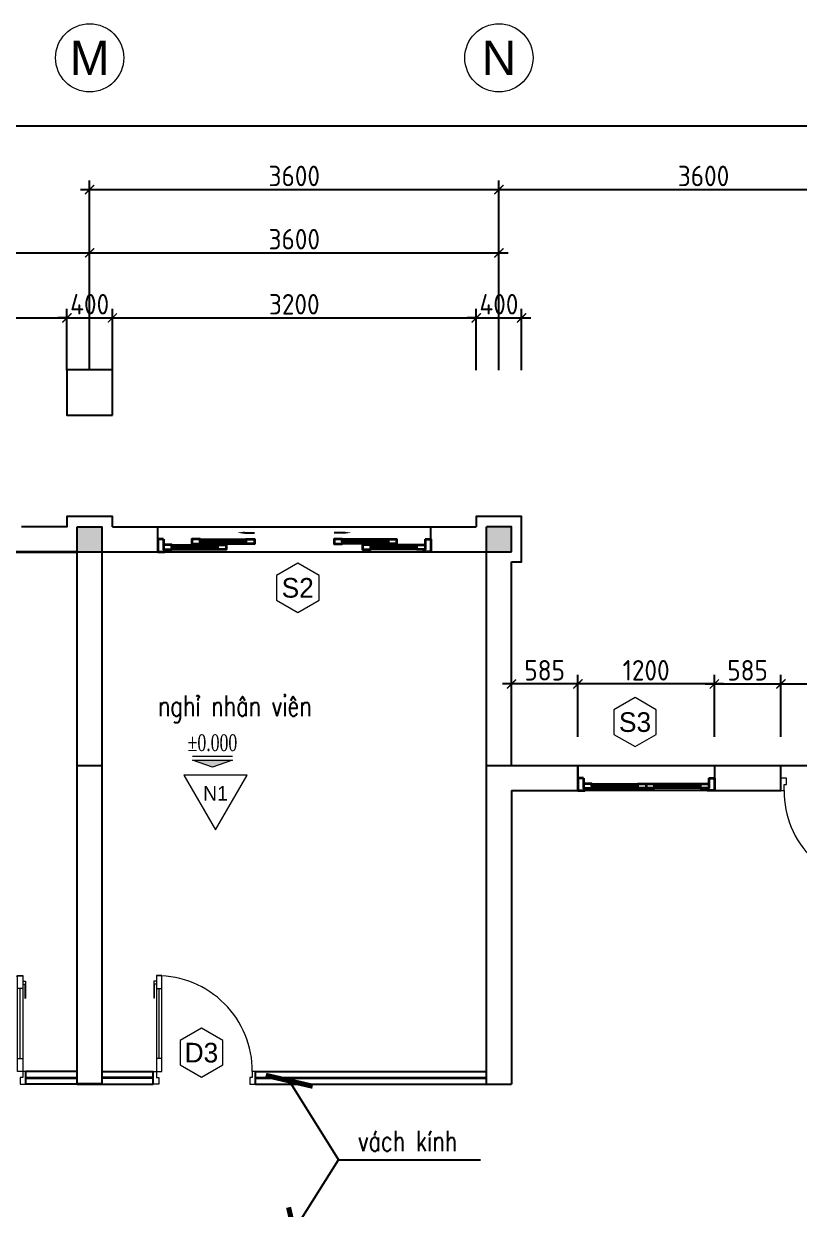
# Model space of a CAD drawing. Header units: millimetres. Extents: x 370 to 37395, y 1571 to 23130.
# Drawn here: x 22235 to 29057, y 12708 to 23130 of the extents above; entities that cross this region are included whole.
import ezdxf
from ezdxf.enums import TextEntityAlignment as Align

# ---------------------------------------------------------------- set-up
doc = ezdxf.new("R2010")
doc.units = ezdxf.units.MM
for name, color, linetype in [('Dim', 144, 'Continuous'), ('HATCH', 8, 'Continuous'), ('MURC', 7, 'Continuous'), ('TEXT', 11, 'Continuous'), ('THAY', 9, 'Continuous'), ('tuong', 11, 'Continuous')]:
    doc.layers.add(name, color=color, linetype=linetype)
for name, color, linetype, lineweight in [('N-CUA', 254, 'Continuous', 18), ('NETMANH', 43, 'Continuous', 15), ('NEW', 11, 'Continuous', 35), ('ZONES', 7, 'Continuous', 18)]:
    doc.layers.add(name, color=color, linetype=linetype, lineweight=lineweight)
doc.styles.add('ARIALH', font='VnArialH.TTF')
doc.styles.add('AVANTH', font='VnAvantH.TTF')
doc.styles.add('ISOCP', font='isocp.shx')
doc.styles.add('VNS', font='vntimeh.shx', dxfattribs={"width": 0.7})
doc.styles.add('VNSIMLI', font='vnsimli.shx', dxfattribs={"width": 0.75})
doc.dimstyles.new('1-100', dxfattribs={"dimtxt": 180, "dimasz": 80, "dimexe": 80, "dimexo": 0, "dimgap": 30, "dimtad": 1, "dimdec": 0, "dimzin": 0, "dimdsep": 46, "dimtxsty": 'ISOCP', "dimblk1": 'ARCHTICK', "dimblk2": 'ARCHTICK', "dimsah": 1, "dimcen": 0.09, "dimdle": 80, "dimclrd": 8, "dimclre": 256, "dimclrt": 11, "dimadec": 0, "dimazin": 0, "dimtfac": 1, "dimtdec": 0, "dimtix": 1, "dimtmove": 2, "dimatfit": 3, "dimldrblk": 'ARCHTICK', "dimfxl": 80, "dimtolj": 1, "dimtzin": 0, "dimlwd": -1, "dimarcsym": 0})
doc.dimstyles.new('100x2nn', dxfattribs={"dimscale": 2, "dimtxt": 180, "dimasz": 80, "dimexe": 80, "dimexo": 0, "dimgap": 30, "dimtad": 1, "dimdec": 0, "dimzin": 0, "dimdsep": 46, "dimtxsty": 'ISOCP', "dimblk1": 'ARCHTICK', "dimblk2": 'ARCHTICK', "dimsah": 1, "dimcen": 0.09, "dimdle": 80, "dimclrd": 8, "dimclre": 8, "dimclrt": 7, "dimadec": 0, "dimazin": 0, "dimtfac": 1, "dimtdec": 0, "dimtmove": 2, "dimatfit": 3, "dimldrblk": 'ARCHTICK', "dimfxl": 80, "dimtolj": 1, "dimtzin": 0, "dimarcsym": 0})

# ---------------------------------------------------------------- blocks, each defined once
blk = doc.blocks.new('c900')
blk.add_line((51, 224), (51, 839))
for points in [[(29, 839), (74, 839), (74, 953), (29, 953), (29, 839)], [(29, 903), (4, 903), (4, 755)], [(29, 878), (9, 878), (9, 755), (4, 755)], [(29, 854), (29, 209)], [(74, 224), (74, 869)], [(74, 224), (29, 224), (29, 110), (74, 110), (74, 224)]]:
    blk.add_lwpolyline(points)
for points in [[(0, 0), (0, 110), (29, 110), (29, 57), (50, 57), (50, 0)], [(900, 0), (900, 110), (871, 110), (871, 57), (850, 57), (850, 0)]]:
    blk.add_lwpolyline(points, close=True)
at = {"layer": 'NETMANH'}
blk.add_arc((33, 114), 838, 359.6929, 90.3071, dxfattribs=at)
blk = doc.blocks.new('_ArchTick')
at = {"color": 0, "linetype": 'ByBlock', "const_width": 0.15}
blk.add_lwpolyline([(-0.5, -0.5), (0.5, 0.5)], dxfattribs=at)
blk = doc.blocks.new('*D643')
at = {"layer": 'Defpoints', "color": 0, "transparency": 16777216}
for p in [(22615, 20544), (19415, 20085), (22615, 20085)]:
    blk.add_point(p, dxfattribs=at)
at = {"layer": 'Dim', "color": 8, "transparency": 16777216}
blk.add_line((19335, 20544), (22695, 20544), dxfattribs=at)
at = {"layer": 'Dim', "lineweight": -2, "transparency": 16777216}
for p, q in [((19415, 20085), (19415, 20624)), ((22615, 20085), (22615, 20624))]:
    blk.add_line(p, q, dxfattribs=at)
at = {"layer": 'Dim', "color": 8, "transparency": 16777216, "xscale": 80, "yscale": 80, "zscale": 80, "rotation": 180}
blk.add_blockref('_ArchTick', (19415, 20544), dxfattribs=at)
at = {"layer": 'Dim', "color": 8, "transparency": 16777216, "xscale": 80, "yscale": 80, "zscale": 80}
blk.add_blockref('_ArchTick', (22615, 20544), dxfattribs=at)
at = {"layer": 'Dim', "color": 11, "transparency": 16777216, "insert": (21015, 20664), "char_height": 180, "attachment_point": 5, "style": 'ISOCP'}
blk.add_mtext('\\A1;3200', dxfattribs=at)
blk = doc.blocks.new('*D644')
at = {"layer": 'Defpoints', "color": 0, "transparency": 16777216}
for p in [(23015, 20544), (22615, 20085), (23015, 20085)]:
    blk.add_point(p, dxfattribs=at)
at = {"layer": 'Dim', "color": 8, "transparency": 16777216}
for p, q in [((22615, 20544), (22535, 20544)), ((22615, 20544), (23015, 20544)), ((23015, 20544), (23095, 20544))]:
    blk.add_line(p, q, dxfattribs=at)
at = {"layer": 'Dim', "lineweight": -2, "transparency": 16777216}
for p, q in [((22615, 20085), (22615, 20624)), ((23015, 20085), (23015, 20624))]:
    blk.add_line(p, q, dxfattribs=at)
at = {"layer": 'Dim', "color": 8, "transparency": 16777216, "xscale": 80, "yscale": 80, "zscale": 80}
blk.add_blockref('_ArchTick', (22615, 20544), dxfattribs=at)
at = {"layer": 'Dim', "color": 8, "transparency": 16777216, "xscale": 80, "yscale": 80, "zscale": 80, "rotation": 180}
blk.add_blockref('_ArchTick', (23015, 20544), dxfattribs=at)
at = {"layer": 'Dim', "color": 11, "transparency": 16777216, "insert": (22815, 20664), "char_height": 180, "attachment_point": 5, "style": 'ISOCP'}
blk.add_mtext('\\A1;400', dxfattribs=at)
blk = doc.blocks.new('*D602')
at = {"layer": 'Defpoints', "color": 0, "transparency": 16777216}
for p in [(26215, 20544), (23015, 20085), (26215, 20085)]:
    blk.add_point(p, dxfattribs=at)
at = {"layer": 'Dim', "color": 8, "transparency": 16777216}
blk.add_line((22935, 20544), (26295, 20544), dxfattribs=at)
at = {"layer": 'Dim', "lineweight": -2, "transparency": 16777216}
for p, q in [((23015, 20085), (23015, 20624)), ((26215, 20085), (26215, 20624))]:
    blk.add_line(p, q, dxfattribs=at)
at = {"layer": 'Dim', "color": 8, "transparency": 16777216, "xscale": 80, "yscale": 80, "zscale": 80, "rotation": 180}
blk.add_blockref('_ArchTick', (23015, 20544), dxfattribs=at)
at = {"layer": 'Dim', "color": 8, "transparency": 16777216, "xscale": 80, "yscale": 80, "zscale": 80}
blk.add_blockref('_ArchTick', (26215, 20544), dxfattribs=at)
at = {"layer": 'Dim', "color": 11, "transparency": 16777216, "insert": (24615, 20664), "char_height": 180, "attachment_point": 5, "style": 'ISOCP'}
blk.add_mtext('\\A1;3200', dxfattribs=at)
blk = doc.blocks.new('*D603')
at = {"layer": 'Defpoints', "color": 0, "transparency": 16777216}
for p in [(26615, 20544), (26215, 20085), (26615, 20085)]:
    blk.add_point(p, dxfattribs=at)
at = {"layer": 'Dim', "color": 8, "transparency": 16777216}
for p, q in [((26215, 20544), (26135, 20544)), ((26215, 20544), (26615, 20544)), ((26615, 20544), (26695, 20544))]:
    blk.add_line(p, q, dxfattribs=at)
at = {"layer": 'Dim', "lineweight": -2, "transparency": 16777216}
for p, q in [((26215, 20085), (26215, 20624)), ((26615, 20085), (26615, 20624))]:
    blk.add_line(p, q, dxfattribs=at)
at = {"layer": 'Dim', "color": 8, "transparency": 16777216, "xscale": 80, "yscale": 80, "zscale": 80}
blk.add_blockref('_ArchTick', (26215, 20544), dxfattribs=at)
at = {"layer": 'Dim', "color": 8, "transparency": 16777216, "xscale": 80, "yscale": 80, "zscale": 80, "rotation": 180}
blk.add_blockref('_ArchTick', (26615, 20544), dxfattribs=at)
at = {"layer": 'Dim', "color": 11, "transparency": 16777216, "insert": (26415, 20664), "char_height": 180, "attachment_point": 5, "style": 'ISOCP'}
blk.add_mtext('\\A1;400', dxfattribs=at)
blk = doc.blocks.new('*D608')
at = {"layer": 'Defpoints', "color": 0, "transparency": 16777216}
for p in [(22815, 21116), (19215, 20085), (22815, 20085)]:
    blk.add_point(p, dxfattribs=at)
at = {"layer": 'Dim', "lineweight": -2, "transparency": 16777216}
for p, q in [((19215, 20085), (19215, 21196)), ((22815, 20085), (22815, 21196))]:
    blk.add_line(p, q, dxfattribs=at)
at = {"layer": 'Dim', "color": 8, "transparency": 16777216}
blk.add_line((19135, 21116), (22895, 21116), dxfattribs=at)
at = {"layer": 'Dim', "color": 8, "transparency": 16777216, "xscale": 80, "yscale": 80, "zscale": 80, "rotation": 180}
blk.add_blockref('_ArchTick', (19215, 21116), dxfattribs=at)
at = {"layer": 'Dim', "color": 8, "transparency": 16777216, "xscale": 80, "yscale": 80, "zscale": 80}
blk.add_blockref('_ArchTick', (22815, 21116), dxfattribs=at)
at = {"layer": 'Dim', "color": 11, "transparency": 16777216, "insert": (21015, 21236), "char_height": 180, "attachment_point": 5, "style": 'ISOCP'}
blk.add_mtext('\\A1;3600', dxfattribs=at)
blk = doc.blocks.new('*D609')
at = {"layer": 'Defpoints', "color": 0, "transparency": 16777216}
for p in [(26415, 21116), (22815, 20085), (26415, 20085)]:
    blk.add_point(p, dxfattribs=at)
at = {"layer": 'Dim', "lineweight": -2, "transparency": 16777216}
for p, q in [((22815, 20085), (22815, 21196)), ((26415, 20085), (26415, 21196))]:
    blk.add_line(p, q, dxfattribs=at)
at = {"layer": 'Dim', "color": 8, "transparency": 16777216}
blk.add_line((22735, 21116), (26495, 21116), dxfattribs=at)
at = {"layer": 'Dim', "color": 8, "transparency": 16777216, "xscale": 80, "yscale": 80, "zscale": 80, "rotation": 180}
blk.add_blockref('_ArchTick', (22815, 21116), dxfattribs=at)
at = {"layer": 'Dim', "color": 8, "transparency": 16777216, "xscale": 80, "yscale": 80, "zscale": 80}
blk.add_blockref('_ArchTick', (26415, 21116), dxfattribs=at)
at = {"layer": 'Dim', "color": 11, "transparency": 16777216, "insert": (24615, 21236), "char_height": 180, "attachment_point": 5, "style": 'ISOCP'}
blk.add_mtext('\\A1;3600', dxfattribs=at)
blk = doc.blocks.new('*D588')
at = {"layer": 'Defpoints', "color": 0, "transparency": 16777216}
for p in [(26415, 21672), (22815, 20559), (26415, 20559)]:
    blk.add_point(p, dxfattribs=at)
at = {"layer": 'Dim', "lineweight": -2, "transparency": 16777216}
for p, q in [((22815, 20559), (22815, 21752)), ((26415, 20559), (26415, 21752))]:
    blk.add_line(p, q, dxfattribs=at)
at = {"layer": 'Dim', "color": 8, "transparency": 16777216}
blk.add_line((22735, 21672), (26495, 21672), dxfattribs=at)
at = {"layer": 'Dim', "color": 8, "transparency": 16777216, "xscale": 80, "yscale": 80, "zscale": 80, "rotation": 180}
blk.add_blockref('_ArchTick', (22815, 21672), dxfattribs=at)
at = {"layer": 'Dim', "color": 8, "transparency": 16777216, "xscale": 80, "yscale": 80, "zscale": 80}
blk.add_blockref('_ArchTick', (26415, 21672), dxfattribs=at)
at = {"layer": 'Dim', "color": 11, "transparency": 16777216, "insert": (24615, 21792), "char_height": 180, "attachment_point": 5, "style": 'ISOCP'}
blk.add_mtext('\\A1;3600', dxfattribs=at)
blk = doc.blocks.new('*D589')
at = {"layer": 'Defpoints', "color": 0, "transparency": 16777216}
for p in [(30015, 21672), (26415, 20559), (30015, 20559)]:
    blk.add_point(p, dxfattribs=at)
at = {"layer": 'Dim', "lineweight": -2, "transparency": 16777216}
for p, q in [((26415, 20559), (26415, 21752)), ((30015, 20559), (30015, 21752))]:
    blk.add_line(p, q, dxfattribs=at)
at = {"layer": 'Dim', "color": 8, "transparency": 16777216}
blk.add_line((26335, 21672), (30095, 21672), dxfattribs=at)
at = {"layer": 'Dim', "color": 8, "transparency": 16777216, "xscale": 80, "yscale": 80, "zscale": 80, "rotation": 180}
blk.add_blockref('_ArchTick', (26415, 21672), dxfattribs=at)
at = {"layer": 'Dim', "color": 8, "transparency": 16777216, "xscale": 80, "yscale": 80, "zscale": 80}
blk.add_blockref('_ArchTick', (30015, 21672), dxfattribs=at)
at = {"layer": 'Dim', "color": 11, "transparency": 16777216, "insert": (28215, 21792), "char_height": 180, "attachment_point": 5, "style": 'ISOCP'}
blk.add_mtext('\\A1;3600', dxfattribs=at)
blk = doc.blocks.new('AXIS')
at = {"layer": 'ZONES'}
blk.add_circle((0, 0), 300, dxfattribs=at)
at = {"layer": 'ZONES', "style": 'ARIALH'}
blk.add_attdef('TENTRUCDINHVI', text='', height=300, dxfattribs=at).set_placement((0, 0), align=Align.MIDDLE)
blk = doc.blocks.new('*D592')
at = {"layer": 'Defpoints', "color": 0, "transparency": 16777216}
for p in [(33615, 22232), (4815, 20559), (33615, 20559)]:
    blk.add_point(p, dxfattribs=at)
at = {"layer": 'Dim', "lineweight": -2, "transparency": 16777216}
for p, q in [((4815, 20559), (4815, 22312)), ((33615, 20559), (33615, 22312))]:
    blk.add_line(p, q, dxfattribs=at)
at = {"layer": 'Dim', "color": 8, "transparency": 16777216}
blk.add_line((4735, 22232), (33695, 22232), dxfattribs=at)
at = {"layer": 'Dim', "color": 8, "transparency": 16777216, "xscale": 80, "yscale": 80, "zscale": 80, "rotation": 180}
blk.add_blockref('_ArchTick', (4815, 22232), dxfattribs=at)
at = {"layer": 'Dim', "color": 8, "transparency": 16777216, "xscale": 80, "yscale": 80, "zscale": 80}
blk.add_blockref('_ArchTick', (33615, 22232), dxfattribs=at)
at = {"layer": 'Dim', "color": 11, "transparency": 16777216, "insert": (19215, 22352), "char_height": 180, "attachment_point": 5, "style": 'ISOCP'}
blk.add_mtext('\\A1;28800', dxfattribs=at)
blk = doc.blocks.new('CAODO')
blk.add_hatch(color=256).paths.add_polyline_path([(0, 0), (-225, 80), (225, 80)])
blk.add_line((-225, 124), (225, 124))
blk.add_lwpolyline([(0, 0), (-225, 80), (225, 80), (0, 0)])
at = {"layer": 'ZONES', "style": 'VNS', "width": 0.7}
blk.add_attdef('CAODO', text='', height=187, dxfattribs=at).set_placement((0, 274), align=Align.MIDDLE)
blk = doc.blocks.new('MAT')
blk.add_lwpolyline([(-11, 95), (508, 995), (-531, 995)], close=True)
at = {"layer": 'ZONES', "style": 'AVANTH'}
blk.add_attdef('DS', text='', height=240, dxfattribs=at).set_placement((-11, 695), align=Align.MIDDLE)
blk = doc.blocks.new('D-W')
blk.add_lwpolyline([(0, 0), (-260, -150), (-260, -450), (0, -600), (260, -450), (260, -150)], close=True)
at = {"layer": 'ZONES', "style": 'AVANTH'}
blk.add_attdef('DS', text='', height=240, dxfattribs=at).set_placement((0, -300), align=Align.MIDDLE)
blk = doc.blocks.new('*D570')
at = {"layer": 'Defpoints', "color": 0, "transparency": 16777216}
for p in [(27110, 17326), (27110, 16862), (28310, 16862)]:
    blk.add_point(p, dxfattribs=at)
at = {"layer": 'Dim', "color": 8, "transparency": 16777216}
blk.add_line((28390, 17326), (27030, 17326), dxfattribs=at)
at = {"layer": 'Dim', "lineweight": -2, "transparency": 16777216}
for p, q in [((27110, 16862), (27110, 17406)), ((28310, 16862), (28310, 17406))]:
    blk.add_line(p, q, dxfattribs=at)
at = {"layer": 'Dim', "color": 8, "transparency": 16777216, "xscale": 80, "yscale": 80, "zscale": 80, "rotation": 180}
blk.add_blockref('_ArchTick', (27110, 17326), dxfattribs=at)
at = {"layer": 'Dim', "color": 8, "transparency": 16777216, "xscale": 80, "yscale": 80, "zscale": 80}
blk.add_blockref('_ArchTick', (28310, 17326), dxfattribs=at)
at = {"layer": 'Dim', "color": 11, "transparency": 16777216, "insert": (27710, 17446), "char_height": 180, "attachment_point": 5, "style": 'ISOCP'}
blk.add_mtext('\\A1;1200', dxfattribs=at)
blk = doc.blocks.new('*D571')
at = {"layer": 'Defpoints', "color": 0, "transparency": 16777216}
for p in [(28895, 17326), (28310, 16862), (28895, 16862)]:
    blk.add_point(p, dxfattribs=at)
at = {"layer": 'Dim', "color": 8, "transparency": 16777216}
blk.add_line((28230, 17326), (28975, 17326), dxfattribs=at)
at = {"layer": 'Dim', "lineweight": -2, "transparency": 16777216}
for p, q in [((28310, 16862), (28310, 17406)), ((28895, 16862), (28895, 17406))]:
    blk.add_line(p, q, dxfattribs=at)
at = {"layer": 'Dim', "color": 8, "transparency": 16777216, "xscale": 80, "yscale": 80, "zscale": 80, "rotation": 180}
blk.add_blockref('_ArchTick', (28310, 17326), dxfattribs=at)
at = {"layer": 'Dim', "color": 8, "transparency": 16777216, "xscale": 80, "yscale": 80, "zscale": 80}
blk.add_blockref('_ArchTick', (28895, 17326), dxfattribs=at)
at = {"layer": 'Dim', "color": 11, "transparency": 16777216, "insert": (28602, 17446), "char_height": 180, "attachment_point": 5, "style": 'ISOCP'}
blk.add_mtext('\\A1;585', dxfattribs=at)
blk = doc.blocks.new('*D572')
at = {"layer": 'Defpoints', "color": 0, "transparency": 16777216}
for p in [(29795, 17326), (28895, 16862), (29795, 16862)]:
    blk.add_point(p, dxfattribs=at)
at = {"layer": 'Dim', "color": 8, "transparency": 16777216}
blk.add_line((28815, 17326), (29875, 17326), dxfattribs=at)
at = {"layer": 'Dim', "lineweight": -2, "transparency": 16777216}
for p, q in [((28895, 16862), (28895, 17406)), ((29795, 16862), (29795, 17406))]:
    blk.add_line(p, q, dxfattribs=at)
at = {"layer": 'Dim', "color": 8, "transparency": 16777216, "xscale": 80, "yscale": 80, "zscale": 80, "rotation": 180}
blk.add_blockref('_ArchTick', (28895, 17326), dxfattribs=at)
at = {"layer": 'Dim', "color": 8, "transparency": 16777216, "xscale": 80, "yscale": 80, "zscale": 80}
blk.add_blockref('_ArchTick', (29795, 17326), dxfattribs=at)
at = {"layer": 'Dim', "color": 11, "transparency": 16777216, "insert": (29345, 17446), "char_height": 180, "attachment_point": 5, "style": 'ISOCP'}
blk.add_mtext('\\A1;900', dxfattribs=at)
blk = doc.blocks.new('*D573')
at = {"layer": 'Defpoints', "color": 0, "transparency": 16777216}
for p in [(26525, 17326), (26525, 16862), (27110, 16862)]:
    blk.add_point(p, dxfattribs=at)
at = {"layer": 'Dim', "color": 8, "transparency": 16777216}
blk.add_line((27190, 17326), (26445, 17326), dxfattribs=at)
at = {"layer": 'Dim', "lineweight": -2, "transparency": 16777216}
for p, q in [((26525, 16862), (26525, 17406)), ((27110, 16862), (27110, 17406))]:
    blk.add_line(p, q, dxfattribs=at)
at = {"layer": 'Dim', "color": 8, "transparency": 16777216, "xscale": 80, "yscale": 80, "zscale": 80, "rotation": 180}
blk.add_blockref('_ArchTick', (26525, 17326), dxfattribs=at)
at = {"layer": 'Dim', "color": 8, "transparency": 16777216, "xscale": 80, "yscale": 80, "zscale": 80}
blk.add_blockref('_ArchTick', (27110, 17326), dxfattribs=at)
at = {"layer": 'Dim', "color": 11, "transparency": 16777216, "insert": (26817, 17446), "char_height": 180, "attachment_point": 5, "style": 'ISOCP'}
blk.add_mtext('\\A1;585', dxfattribs=at)

msp = doc.modelspace()

# ---------------------------------------------------------------- hatches: boundary and pattern name
at = {"layer": 'HATCH'}
for points in [[(22924.9, 18488.6), (22704.9, 18488.6), (22704.9, 18708.6), (22924.9, 18708.6)], [(26524.9, 18708.6), (26304.9, 18708.6), (26304.9, 18488.6), (26524.9, 18488.6)]]:
    msp.add_hatch(color=256, dxfattribs=at).paths.add_polyline_path(points)

# ---------------------------------------------------------------- linework, layer by layer
at = {"layer": 'HATCH', "linetype": 'Continuous'}
for p, q in [((23414.9, 18708.6), (25814.9, 18708.6)), ((23474.9, 18488.6), (25754.9, 18488.6)), ((28894.9, 16608.6), (29794.9, 16608.6))]:
    msp.add_line(p, q, dxfattribs=at)
at = {"layer": 'MURC'}
for p, q in [((24179.5, 18655.6), (24264.8, 18655.6)), ((25050.2, 18655.6), (24964.9, 18655.6))]:
    msp.add_line(p, q, dxfattribs=at)
for points in [[(24192.9, 18575.6), (23786.9, 18575.6), (23786.9, 18581.6), (24192.9, 18581.6)], [(25036.9, 18575.6), (25442.9, 18575.6), (25442.9, 18581.6), (25036.9, 18581.6)], [(23942.9, 18525.6), (23536.9, 18525.6), (23536.9, 18531.6), (23942.9, 18531.6)], [(25286.9, 18525.6), (25692.9, 18525.6), (25692.9, 18531.6), (25286.9, 18531.6)], [(27637.9, 16425.6), (27231.9, 16425.6), (27231.9, 16431.6), (27637.9, 16431.6)], [(27781.9, 16425.6), (28187.9, 16425.6), (28187.9, 16431.6), (27781.9, 16431.6)]]:
    msp.add_lwpolyline(points, close=True, dxfattribs=at)
at = {"layer": 'NEW'}
for p, q in [((22254.9, 13863.6), (22704.9, 13863.6)), ((23374.9, 13863.6), (22924.9, 13863.6)), ((24274.9, 13863.6), (26304.9, 13863.6)), ((22924.9, 13808.6), (22704.9, 13808.6))]:
    msp.add_line(p, q, dxfattribs=at)
for points in [[(23464.9, 18598.6), (23414.9, 18598.6), (23414.9, 18488.6), (23474.9, 18488.6), (23474.9, 18508.6)], [(23464.9, 18598.6), (23464.9, 18508.6), (23528.9, 18508.6), (23528.9, 18510.6), (23530.9, 18510.6), (23530.9, 18508.6), (23536.9, 18508.6), (23536.9, 18510.6), (23542.9, 18516.6), (23544.9, 18516.6), (23544.9, 18525.6), (23536.9, 18525.6), (23536.9, 18548.6), (23530.9, 18548.6), (23530.9, 18546.6), (23528.9, 18546.6), (23528.9, 18548.6), (23464.9, 18548.6)], [(25764.9, 18598.6), (25764.9, 18508.6), (25700.9, 18508.6), (25700.9, 18510.6), (25698.9, 18510.6), (25698.9, 18508.6), (25692.9, 18508.6), (25692.9, 18510.6), (25686.9, 18516.6), (25684.9, 18516.6), (25684.9, 18525.6), (25692.9, 18525.6), (25692.9, 18548.6), (25698.9, 18548.6), (25698.9, 18546.6), (25700.9, 18546.6), (25700.9, 18548.6), (25764.9, 18548.6)], [(25764.9, 18598.6), (25814.9, 18598.6), (25814.9, 18488.6), (25754.9, 18488.6), (25754.9, 18508.6)], [(22154.9, 18508.6), (22154.9, 18488.6), (22704.9, 18488.6)], [(27159.9, 16498.6), (27109.9, 16498.6), (27109.9, 16388.6), (27169.9, 16388.6), (27169.9, 16408.6)], [(27159.9, 16498.6), (27159.9, 16408.6), (27223.9, 16408.6), (27223.9, 16410.6), (27225.9, 16410.6), (27225.9, 16408.6), (27231.9, 16408.6), (27231.9, 16410.6), (27237.9, 16416.6), (27239.9, 16416.6), (27239.9, 16425.6), (27231.9, 16425.6), (27231.9, 16448.6), (27225.9, 16448.6), (27225.9, 16446.6), (27223.9, 16446.6), (27223.9, 16448.6), (27159.9, 16448.6)], [(28259.9, 16498.6), (28259.9, 16408.6), (28195.9, 16408.6), (28195.9, 16410.6), (28193.9, 16410.6), (28193.9, 16408.6), (28187.9, 16408.6), (28187.9, 16410.6), (28181.9, 16416.6), (28179.9, 16416.6), (28179.9, 16425.6), (28187.9, 16425.6), (28187.9, 16448.6), (28193.9, 16448.6), (28193.9, 16446.6), (28195.9, 16446.6), (28195.9, 16448.6), (28259.9, 16448.6)], [(28259.9, 16498.6), (28309.9, 16498.6), (28309.9, 16388.6), (28249.9, 16388.6), (28249.9, 16408.6)], [(27773.9, 16408.6), (27645.9, 16408.6), (27645.9, 16410.6), (27643.9, 16410.6), (27643.9, 16408.6), (27637.9, 16408.6), (27637.9, 16410.6), (27631.9, 16416.6), (27629.9, 16416.6), (27629.9, 16425.6), (27637.9, 16425.6), (27637.9, 16448.6), (27643.9, 16448.6), (27643.9, 16446.6), (27645.9, 16446.6), (27645.9, 16448.6), (27773.9, 16448.6)], [(27709.9, 16448.6), (27709.9, 16408.6)], [(27773.9, 16448.6), (27773.9, 16448.6), (27773.9, 16446.6), (27775.9, 16446.6), (27775.9, 16448.6), (27781.9, 16448.6), (27781.9, 16425.6), (27789.9, 16425.6), (27789.9, 16416.6), (27787.9, 16416.6), (27781.9, 16410.6), (27781.9, 16408.6), (27775.9, 16408.6), (27775.9, 16410.6), (27773.9, 16410.6), (27773.9, 16408.6), (27773.9, 16408.6)]]:
    msp.add_lwpolyline(points, dxfattribs=at)
for points in [[(23778.9, 18598.6), (23714.9, 18598.6), (23714.9, 18558.6), (23778.9, 18558.6), (23778.9, 18558.6), (23778.9, 18560.6), (23780.9, 18560.6), (23780.9, 18558.6), (23786.9, 18558.6), (23786.9, 18560.6), (23792.9, 18566.6), (23794.9, 18566.6), (23794.9, 18575.6), (23786.9, 18575.6), (23786.9, 18598.6), (23780.9, 18598.6), (23780.9, 18596.6), (23778.9, 18596.6)], [(24200.9, 18598.6), (24264.9, 18598.6), (24264.9, 18558.6), (24200.9, 18558.6), (24200.9, 18558.6), (24200.9, 18560.6), (24198.9, 18560.6), (24198.9, 18558.6), (24192.9, 18558.6), (24192.9, 18560.6), (24186.9, 18566.6), (24184.9, 18566.6), (24184.9, 18575.6), (24192.9, 18575.6), (24192.9, 18598.6), (24198.9, 18598.6), (24198.9, 18596.6), (24200.9, 18596.6)], [(25028.9, 18598.6), (24964.9, 18598.6), (24964.9, 18558.6), (25028.9, 18558.6), (25028.9, 18558.6), (25028.9, 18560.6), (25030.9, 18560.6), (25030.9, 18558.6), (25036.9, 18558.6), (25036.9, 18560.6), (25042.9, 18566.6), (25044.9, 18566.6), (25044.9, 18575.6), (25036.9, 18575.6), (25036.9, 18598.6), (25030.9, 18598.6), (25030.9, 18596.6), (25028.9, 18596.6)], [(25450.9, 18598.6), (25514.9, 18598.6), (25514.9, 18558.6), (25450.9, 18558.6), (25450.9, 18558.6), (25450.9, 18560.6), (25448.9, 18560.6), (25448.9, 18558.6), (25442.9, 18558.6), (25442.9, 18560.6), (25436.9, 18566.6), (25434.9, 18566.6), (25434.9, 18575.6), (25442.9, 18575.6), (25442.9, 18598.6), (25448.9, 18598.6), (25448.9, 18596.6), (25450.9, 18596.6)], [(23950.9, 18548.6), (24014.9, 18548.6), (24014.9, 18508.6), (23950.9, 18508.6), (23950.9, 18508.6), (23950.9, 18510.6), (23948.9, 18510.6), (23948.9, 18508.6), (23942.9, 18508.6), (23942.9, 18510.6), (23936.9, 18516.6), (23934.9, 18516.6), (23934.9, 18525.6), (23942.9, 18525.6), (23942.9, 18548.6), (23948.9, 18548.6), (23948.9, 18546.6), (23950.9, 18546.6)], [(25278.9, 18548.6), (25214.9, 18548.6), (25214.9, 18508.6), (25278.9, 18508.6), (25278.9, 18508.6), (25278.9, 18510.6), (25280.9, 18510.6), (25280.9, 18508.6), (25286.9, 18508.6), (25286.9, 18510.6), (25292.9, 18516.6), (25294.9, 18516.6), (25294.9, 18525.6), (25286.9, 18525.6), (25286.9, 18548.6), (25280.9, 18548.6), (25280.9, 18546.6), (25278.9, 18546.6)]]:
    msp.add_lwpolyline(points, close=True, dxfattribs=at)
at = {"layer": 'THAY', "ltscale": 400}
for p, q in [((22704.9, 13918.6), (22254.9, 13918.6)), ((22254.9, 13808.6), (22254.9, 13918.6)), ((22924.9, 13918.6), (23374.9, 13918.6)), ((23374.9, 13808.6), (23374.9, 13918.6)), ((24274.9, 13918.6), (26304.9, 13918.6)), ((24274.9, 13808.6), (24274.9, 13918.6)), ((22704.9, 13808.6), (22254.9, 13808.6)), ((22924.9, 13808.6), (23374.9, 13808.6)), ((24274.9, 13808.6), (26304.9, 13808.6))]:
    msp.add_line(p, q, dxfattribs=at)
at = {"layer": 'THAY'}
for points in [[(23786.9, 18598.6), (24192.9, 18598.6)], [(23786.9, 18558.6), (24192.9, 18558.6)], [(25442.9, 18598.6), (25036.9, 18598.6)], [(25442.9, 18558.6), (25036.9, 18558.6)], [(23536.9, 18548.6), (23942.9, 18548.6)], [(23536.9, 18508.6), (23942.9, 18508.6)], [(25692.9, 18548.6), (25286.9, 18548.6)], [(25692.9, 18508.6), (25286.9, 18508.6)], [(27231.9, 16448.6), (27637.9, 16448.6)], [(27231.9, 16408.6), (27637.9, 16408.6)], [(28187.9, 16448.6), (27781.9, 16448.6)], [(28187.9, 16408.6), (27781.9, 16408.6)]]:
    msp.add_lwpolyline(points, dxfattribs=at)
at = {"layer": 'THAY', "color": 8}
for points in [[(23786.9, 18596.6), (24192.9, 18596.6)], [(23786.9, 18560.6), (24192.9, 18560.6)], [(23794.9, 18590.6), (24184.9, 18590.6)], [(23794.9, 18566.6), (24184.9, 18566.6)], [(25442.9, 18596.6), (25036.9, 18596.6)], [(25442.9, 18560.6), (25036.9, 18560.6)], [(25434.9, 18590.6), (25044.9, 18590.6)], [(25434.9, 18566.6), (25044.9, 18566.6)], [(23536.9, 18546.6), (23942.9, 18546.6)], [(23536.9, 18510.6), (23942.9, 18510.6)], [(23544.9, 18540.6), (23934.9, 18540.6)], [(23544.9, 18516.6), (23934.9, 18516.6)], [(25692.9, 18546.6), (25286.9, 18546.6)], [(25692.9, 18510.6), (25286.9, 18510.6)], [(25684.9, 18540.6), (25294.9, 18540.6)], [(25684.9, 18516.6), (25294.9, 18516.6)], [(27231.9, 16446.6), (27637.9, 16446.6)], [(27231.9, 16410.6), (27637.9, 16410.6)], [(27239.9, 16440.6), (27629.9, 16440.6)], [(27239.9, 16416.6), (27629.9, 16416.6)], [(28187.9, 16446.6), (27781.9, 16446.6)], [(28187.9, 16410.6), (27781.9, 16410.6)], [(28179.9, 16440.6), (27789.9, 16440.6)], [(28179.9, 16416.6), (27789.9, 16416.6)]]:
    msp.add_lwpolyline(points, dxfattribs=at)
at = {"layer": 'THAY', "color": 7}
for points in [[(23786.9, 18596.6), (23786.9, 18581.6), (23786.9, 18581.6), (23794.9, 18581.6), (23794.9, 18590.6), (23792.9, 18590.6)], [(24192.9, 18596.6), (24192.9, 18581.6), (24192.9, 18581.6), (24184.9, 18581.6), (24184.9, 18590.6), (24186.9, 18590.6)], [(25036.9, 18596.6), (25036.9, 18581.6), (25036.9, 18581.6), (25044.9, 18581.6), (25044.9, 18590.6), (25042.9, 18590.6)], [(25442.9, 18596.6), (25442.9, 18581.6), (25442.9, 18581.6), (25434.9, 18581.6), (25434.9, 18590.6), (25436.9, 18590.6)], [(23536.9, 18546.6), (23536.9, 18531.6), (23536.9, 18531.6), (23544.9, 18531.6), (23544.9, 18540.6), (23542.9, 18540.6)], [(23942.9, 18546.6), (23942.9, 18531.6), (23942.9, 18531.6), (23934.9, 18531.6), (23934.9, 18540.6), (23936.9, 18540.6)], [(25286.9, 18546.6), (25286.9, 18531.6), (25286.9, 18531.6), (25294.9, 18531.6), (25294.9, 18540.6), (25292.9, 18540.6)], [(25692.9, 18546.6), (25692.9, 18531.6), (25692.9, 18531.6), (25684.9, 18531.6), (25684.9, 18540.6), (25686.9, 18540.6)], [(27231.9, 16446.6), (27231.9, 16431.6), (27231.9, 16431.6), (27239.9, 16431.6), (27239.9, 16440.6), (27237.9, 16440.6)], [(27637.9, 16446.6), (27637.9, 16431.6), (27637.9, 16431.6), (27629.9, 16431.6), (27629.9, 16440.6), (27631.9, 16440.6)], [(27781.9, 16446.6), (27781.9, 16431.6), (27781.9, 16431.6), (27789.9, 16431.6), (27789.9, 16440.6), (27787.9, 16440.6)], [(28187.9, 16446.6), (28187.9, 16431.6), (28187.9, 16431.6), (28179.9, 16431.6), (28179.9, 16440.6), (28181.9, 16440.6)]]:
    msp.add_lwpolyline(points, close=True, dxfattribs=at)
at = {"layer": 'THAY', "ltscale": 400}
msp.add_lwpolyline([(27109.9, 16608.6), (28309.9, 16608.6), (28309.9, 16388.6), (27109.9, 16388.6)], close=True, dxfattribs=at)
at = {"layer": 'tuong', "ltscale": 400}
for p, q in [((22704.9, 13808.6), (22704.9, 18708.6)), ((22924.9, 13808.6), (22924.9, 18708.6)), ((23014.9, 18708.6), (23414.9, 18708.6)), ((23414.9, 18488.6), (23414.9, 18708.6)), ((25814.9, 18708.6), (26214.9, 18708.6)), ((25814.9, 18488.6), (25814.9, 18708.6)), ((26304.9, 13808.6), (26304.9, 18708.6)), ((25814.9, 18488.6), (26524.9, 18488.6)), ((26524.9, 16608.6), (26524.9, 18398.6)), ((22704.9, 16608.6), (22924.9, 16608.6)), ((26304.9, 16608.6), (27109.9, 16608.6)), ((27109.9, 16608.6), (27109.9, 16388.6)), ((28309.9, 16608.6), (28894.9, 16608.6)), ((28309.9, 16608.6), (28309.9, 16388.6)), ((28894.9, 16388.6), (28894.9, 16608.6)), ((26524.9, 16388.6), (27109.9, 16388.6)), ((26524.9, 16388.6), (26524.9, 13808.6)), ((28309.9, 16388.6), (28894.9, 16388.6)), ((26304.9, 13808.6), (26524.9, 13808.6))]:
    msp.add_line(p, q, dxfattribs=at)
at = {"layer": 'tuong'}
msp.add_line((22704.9, 18488.6), (23414.9, 18488.6), dxfattribs=at)
msp.add_lwpolyline([(23014.9, 19688.6), (23014.9, 20088.6), (22614.9, 20088.6), (22614.9, 19688.6)], close=True, dxfattribs=at)
for points in [[(23014.9, 18708.6), (23014.9, 18798.6), (22614.9, 18798.6), (22614.9, 18708.6), (22214.9, 18708.6)], [(26524.9, 18398.6), (26614.9, 18398.6), (26614.9, 18798.6), (26214.9, 18798.6), (26214.9, 18708.6)], [(22704.9, 18708.6), (22924.9, 18708.6)], [(26524.9, 18488.6), (26524.9, 18708.6), (26304.9, 18708.6)]]:
    msp.add_lwpolyline(points, dxfattribs=at)
at = {"layer": 'ZONES'}
for points in [[(24112.5, 18655.6, 0, 20, 0), (24179.5, 18655.6, 0, 0, 0)], [(25117.3, 18655.6, 0, 20, 0), (25050.2, 18655.6, 0, 0, 0)]]:
    msp.add_lwpolyline(points, format="xyseb", dxfattribs=at)

# ---------------------------------------------------------------- block references
at = {"layer": 'N-CUA', "rotation": 180}
msp.add_blockref('c900', (29794.9, 16498.6), dxfattribs=at)
at = {"layer": 'N-CUA', "xscale": -1}
msp.add_blockref('c900', (22254.9, 13808.6), dxfattribs=at)
at = {"layer": 'N-CUA'}
msp.add_blockref('c900', (23374.9, 13808.6), dxfattribs=at)
at = {"layer": 'ZONES'}
for p, values in [((22814.9, 22830.5), {'TENTRUCDINHVI': 'm'}), ((26414.9, 22830.5), {'TENTRUCDINHVI': 'n'})]:
    msp.add_blockref('AXIS', p, dxfattribs=at).add_auto_attribs(values)
for name, p, xscale, yscale, zscale, values in [('D-W', (24645.2, 18387.2), 0.7199999999720604, 0.7199999999720604, 0.7199999999999999, {'DS': 's2'}), ('D-W', (27612.1, 17206.7), 0.7199999999720604, 0.7199999999720604, 0.7199999999999999, {'DS': 's3'}), ('CAODO', (23895.4, 16593), 0.7875000000931323, 0.7875000000931323, 0.7874999999999659, {'CAODO': '%%p0.000'}), ('MAT', (23927.5, 15992.6), 0.534599999897182, 0.534599999897182, 0.5345999999901215, {'DS': 'n1'}), ('D-W', (23798.2, 14300.8), 0.7199999999720604, 0.7199999999720604, 0.7199999999999999, {'DS': 'd3'})]:
    msp.add_blockref(name, p, dxfattribs=dict(at, xscale=xscale, yscale=yscale, zscale=zscale)).add_auto_attribs(values)

# ---------------------------------------------------------------- texts
at = {"layer": 'TEXT', "color": 7, "style": 'VNSIMLI', "width": 0.75}
msp.add_text('nghØ nh©n viªn', height=180, dxfattribs=at).set_placement((24768.4, 17134), align=Align.MIDDLE_RIGHT)
msp.add_text('v¸ch kÝnh', height=180, dxfattribs=at).set_placement((25174.6, 13217.9))

# ---------------------------------------------------------------- dimensions: what is measured, and where the dimension line sits
at = {"layer": 'Dim'}
for base, p1, p2, picture, middle in [((33614.9, 22232), (4814.9, 20559.1), (33614.9, 20559.1), '*D592', (19214.9, 22352)), ((26414.9, 21672.1), (22814.9, 20559.1), (26414.9, 20559.1), '*D588', (24614.9, 21792.1)), ((30014.9, 21672.1), (26414.9, 20559.1), (30014.9, 20559.1), '*D589', (28214.9, 21792.1)), ((22814.9, 21115.6), (19214.9, 20084.6), (22814.9, 20084.6), '*D608', (21014.9, 21235.6)), ((26414.9, 21115.6), (22814.9, 20084.6), (26414.9, 20084.6), '*D609', (24614.9, 21235.6)), ((22614.9, 20544.3), (19414.9, 20084.6), (22614.9, 20084.6), '*D643', (21014.9, 20664.3)), ((23014.9, 20544.3), (22614.9, 20084.6), (23014.9, 20084.6), '*D644', (22814.9, 20664.3)), ((26214.9, 20544.3), (23014.9, 20084.6), (26214.9, 20084.6), '*D602', (24614.9, 20664.3)), ((26614.9, 20544.3), (26214.9, 20084.6), (26614.9, 20084.6), '*D603', (26414.9, 20664.3))]:
    dim = msp.add_linear_dim(base=base, p1=p1, p2=p2, dimstyle='1-100', dxfattribs=at)
    dim.commit()
    dim.dimension.update_dxf_attribs({"geometry": picture, "text_midpoint": middle})
for p1, p2, distance, picture, middle in [((27109.9, 16862.4), (26524.9, 16862.4), -463.9, '*D573', (26817.4, 17446.3)), ((28309.9, 16862.4), (27109.9, 16862.4), -463.9, '*D570', (27709.9, 17446.4)), ((28309.9, 16862.4), (28894.9, 16862.4), 463.9, '*D571', (28602.4, 17446.3)), ((28894.9, 16862.4), (29794.9, 16862.4), 463.9, '*D572', (29344.9, 17446.3))]:
    dim = msp.add_aligned_dim(p1=p1, p2=p2, distance=distance, dimstyle='1-100', dxfattribs=at)
    dim.commit()
    dim.dimension.update_dxf_attribs({"geometry": picture, "text_midpoint": middle})

# ---------------------------------------------------------------- leaders
at = {"layer": 'ZONES', "linetype": 'Continuous'}
for points in [[(24570.6, 13837.1), (25003.6, 13141.1), (26254.3, 13141.1)], [(24612, 12517.7), (25003.6, 13141.1), (26254.3, 13141.1)]]:
    msp.add_leader(points, dimstyle='100x2nn', override={"dimasz": 150, "dimtad": 0}, dxfattribs=at)

doc.saveas('drawing.dxf')
